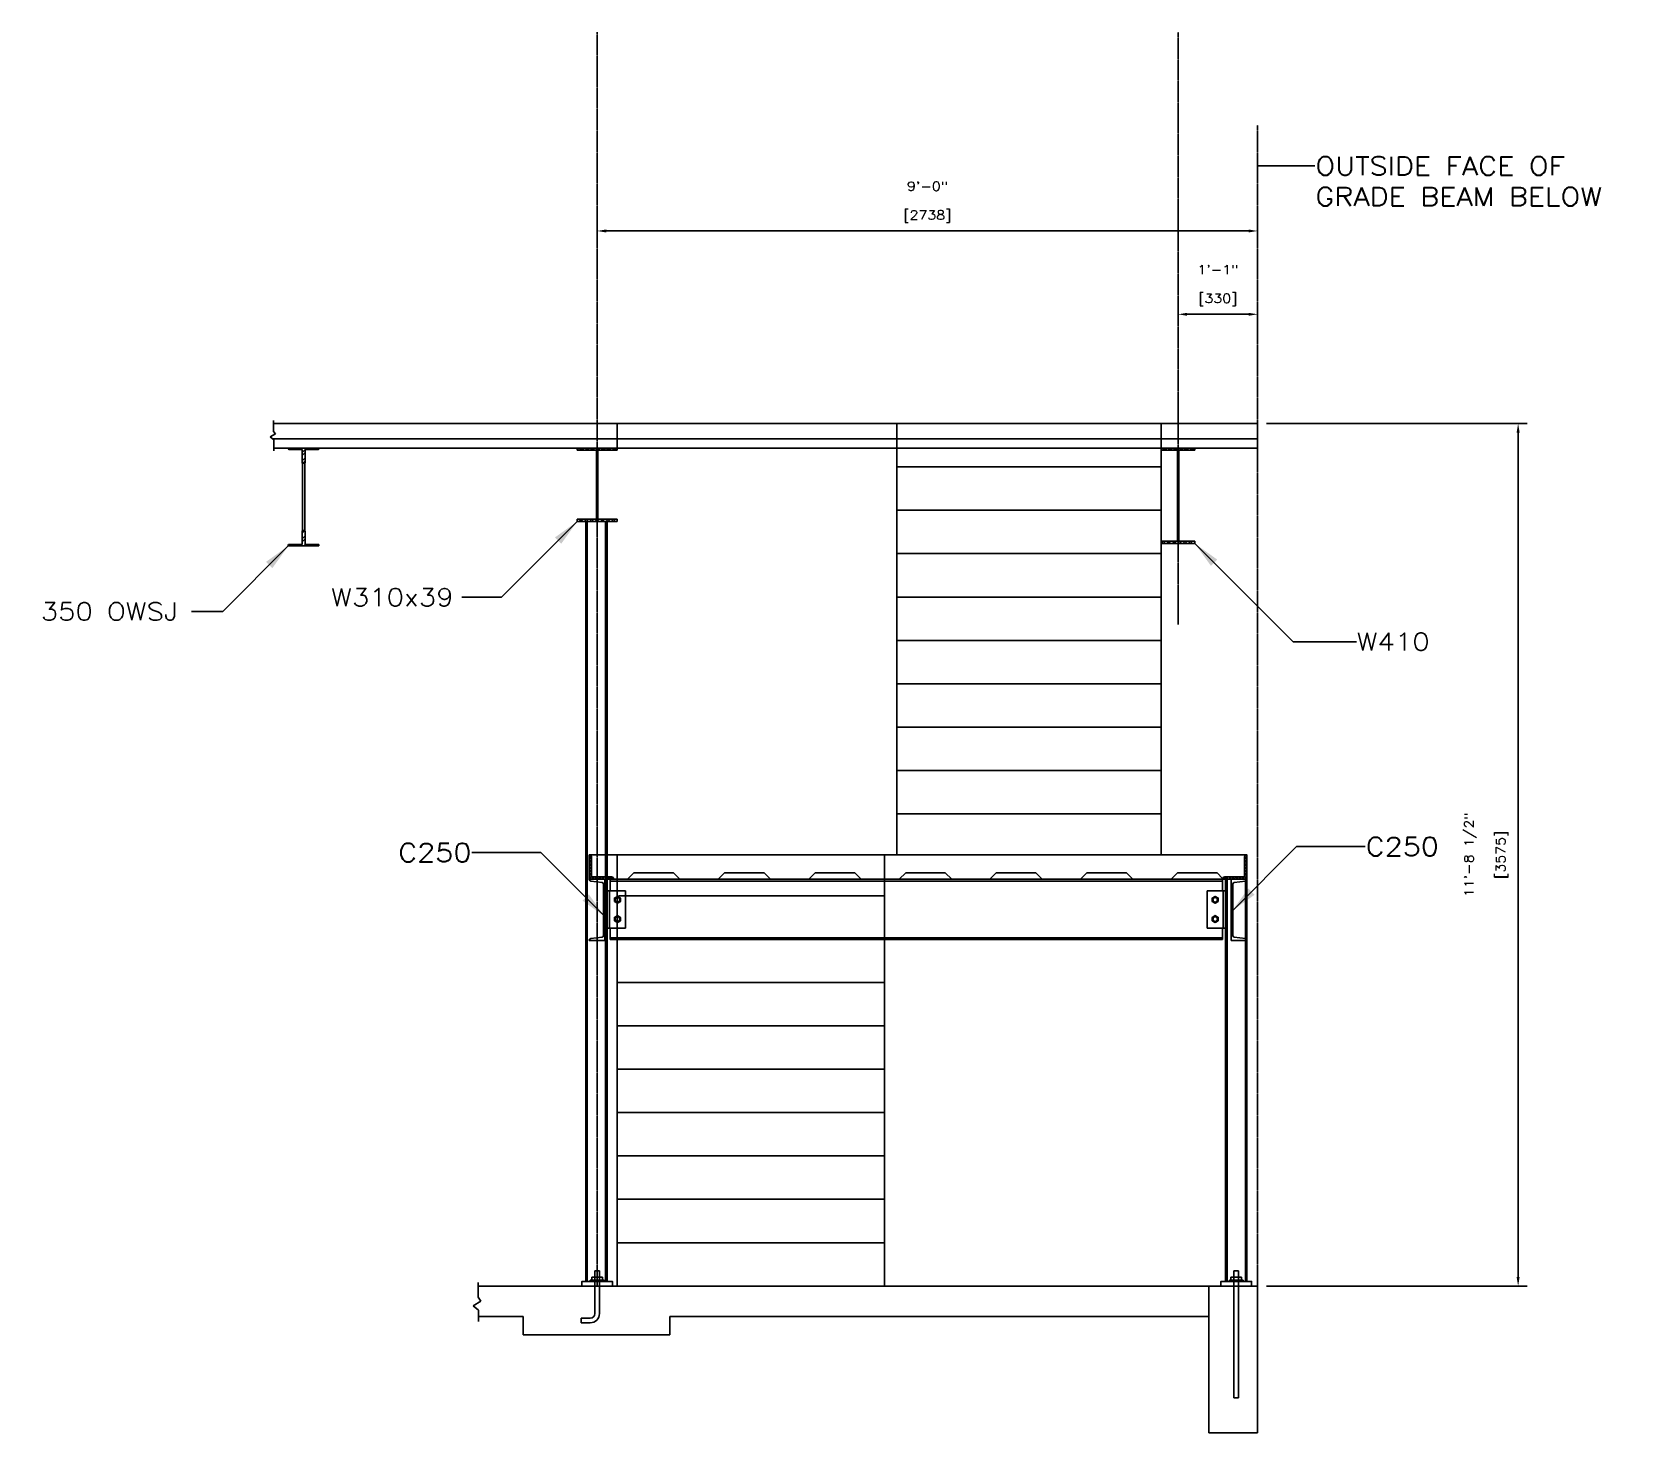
# Model space of a CAD drawing. Header units: millimetres. Extents: x 15440 to 33295, y -830 to 7310.
# Drawn here: x 26621 to 33295, y -830 to 4986 of the extents above; entities that cross this region are included whole.
import ezdxf

# ---------------------------------------------------------------- set-up
doc = ezdxf.new("R2010")
doc.units = ezdxf.units.MM
doc.header["$MEASUREMENT"] = 0
doc.linetypes.add('CENTER', pattern=[2, 1.25, -0.25, 0.25, -0.25])
for name, color, linetype in [('Arch_Section_Truss', 45, 'Continuous'), ('C-241-1', 241, 'Continuous'), ('CENTER', 1, 'CENTER'), ('LAYER131A', 131, 'Continuous'), ('ST_ANNOT_48', 7, 'Continuous'), ('ST_DIM_48', 7, 'Continuous'), ('Struc_Section_BP', 135, 'Continuous'), ('Struc_Section_Conc', 71, 'Continuous'), ('Struc_Section_Dim', 2, 'Continuous'), ('Struc_Section_MachineBolt', 133, 'Continuous'), ('Struc_Section_Stair', 131, 'Continuous'), ('Struc_Section_Steel', 11, 'Continuous'), ('Structural_Section_StAngle', 2, 'Continuous'), ('Structural_Steel_Deck', 41, 'Continuous'), ('Structural_SteelBeam', 22, 'Continuous')]:
    doc.layers.add(name, color=color, linetype=linetype)
doc.styles.add('ROMANS-115', font='romans.shx', dxfattribs={"width": 1.15})
doc.dimstyles.new('12-ROMANS-115-APV', dxfattribs={"dimscale": 24, "dimtxt": 0.18, "dimasz": 0.1875, "dimexe": 0.1875, "dimexo": 0.0625, "dimgap": 0.0625, "dimtad": 1, "dimdec": 4, "dimlfac": -24, "dimzin": 1, "dimdsep": 46, "dimlunit": 4, "dimtxsty": 'ROMANS-115', "dimcen": 0.0625, "dimclrd": 256, "dimclre": 256, "dimclrt": 256, "dimadec": 0, "dimazin": 0, "dimtfac": 1, "dimtdec": 4, "dimtofl": 0, "dimtmove": 0, "dimatfit": 0, "dimfxl": 1, "dimfrac": 2, "dimtolj": 1, "dimtzin": 0, "dimarcsym": 0})
doc.dimstyles.new('12-ROMANS-115-PS-BPV', dxfattribs={"dimscale": 24, "dimtxt": 0.0625, "dimasz": 0.0625, "dimexe": 0.0625, "dimexo": 0.0625, "dimgap": 0.0625, "dimtad": 1, "dimdec": 4, "dimlfac": -24, "dimzin": 1, "dimdsep": 46, "dimlunit": 4, "dimtxsty": 'ROMANS-115', "dimcen": 0.0625, "dimclrd": 256, "dimclre": 256, "dimclrt": 256, "dimadec": 0, "dimazin": 0, "dimtfac": 1, "dimtdec": 4, "dimtofl": 0, "dimtmove": 0, "dimatfit": 0, "dimfxl": 1, "dimfrac": 2, "dimtolj": 1, "dimtzin": 0, "dimarcsym": 0})

# ---------------------------------------------------------------- blocks, each defined once
blk = doc.blocks.new('outstandingconn1')
at = {"layer": 'Struc_Section_MachineBolt', "ltscale": 2}
for points in [[(1.2, 4.36), (1.69, 4.08), (2.18, 4.36), (2.18, 4.92), (1.69, 5.2), (1.2, 4.92)], [(1.2, 1.22), (1.69, 0.94), (2.18, 1.22), (2.18, 1.78), (1.69, 2.06), (1.2, 1.78)]]:
    blk.add_lwpolyline(points, close=True, dxfattribs=at)
for centre in [(1.69, 4.64), (1.69, 1.5)]:
    blk.add_circle(centre, 0.375, dxfattribs=at)
at = {"layer": 'Struc_Section_Steel', "color": 131, "ltscale": 2}
for p, q in [((0, 6.14), (3, 6.14)), ((0, 6.14), (0, 0)), ((0.38, 6.14), (0.38, 0)), ((3, 6.14), (3, 0)), ((0, 0), (3, 0))]:
    blk.add_line(p, q, dxfattribs=at)
blk = doc.blocks.new('C250x23')
at = {"layer": 'Struc_Section_Steel'}
blk.add_lwpolyline([(2.34, 0.29, -0.361844), (2.56, 0.05), (2.56, 0), (0, 0), (0, 10), (2.56, 10), (2.56, 9.95, -0.361844), (2.34, 9.71), (0.46, 9.45, 0.374734), (0.24, 9.2), (0.24, 0.8, 0.374734), (0.46, 0.55)], format="xyb", close=True, dxfattribs=at)
blk = doc.blocks.new('*D9')
at = {"layer": 'DEFPOINTS', "color": 0}
for p in [(31380.8, 3890), (31711, 3890), (31711, 3814.3)]:
    blk.add_point(p, dxfattribs=at)
at = {"layer": 'ST_DIM_48', "lineweight": -2}
for p, q in [((31380.8, 3852.5), (31380.8, 3776.8)), ((31418.3, 3814.3), (31673.5, 3814.3)), ((31711, 3852.5), (31711, 3776.8))]:
    blk.add_line(p, q, dxfattribs=at)
at = {"layer": 'ST_DIM_48'}
for points in [[(31418.3, 3820.5), (31418.3, 3808), (31380.8, 3814.3)], [(31673.5, 3820.5), (31673.5, 3808), (31711, 3814.3)]]:
    blk.add_solid(points, dxfattribs=at)
at = {"layer": 'ST_DIM_48', "char_height": 37.5, "attachment_point": 5, "style": 'ROMANS-115'}
for s, insert in [('\\A1;1\'-1"', (31545.9, 4000)), ('\\A1;[330]', (31545.9, 3874.1))]:
    blk.add_mtext(s, dxfattribs=dict(at, insert=insert))
blk = doc.blocks.new('*D10')
at = {"layer": 'DEFPOINTS', "color": 0}
for p in [(28967.8, 4160.3), (28967.8, 4074.3), (31711, 4074.3)]:
    blk.add_point(p, dxfattribs=at)
at = {"layer": 'ST_DIM_48', "lineweight": -2}
for p, q in [((28967.8, 4111.8), (28967.8, 4197.8)), ((31673.5, 4160.3), (29005.3, 4160.3)), ((31711, 4111.8), (31711, 4197.8))]:
    blk.add_line(p, q, dxfattribs=at)
at = {"layer": 'ST_DIM_48'}
for points in [[(29005.3, 4166.5), (29005.3, 4154), (28967.8, 4160.3)], [(31673.5, 4166.5), (31673.5, 4154), (31711, 4160.3)]]:
    blk.add_solid(points, dxfattribs=at)
at = {"layer": 'ST_DIM_48', "char_height": 37.5, "attachment_point": 5, "style": 'ROMANS-115'}
for s, insert in [('\\A1;9\'-0"', (30339.4, 4346)), ('\\A1;[2738]', (30339.4, 4220.1))]:
    blk.add_mtext(s, dxfattribs=dict(at, insert=insert))
blk = doc.blocks.new('*D11')
at = {"layer": 'DEFPOINTS', "color": 0}
for p in [(31711, 3360.7), (32793.1, 3360.7), (31711, -220.7)]:
    blk.add_point(p, dxfattribs=at)
at = {"layer": 'ST_DIM_48', "lineweight": -2}
for p, q in [((31748.5, 3360.7), (32830.6, 3360.7)), ((32793.1, -183.2), (32793.1, 3323.2)), ((31748.5, -220.7), (32830.6, -220.7))]:
    blk.add_line(p, q, dxfattribs=at)
at = {"layer": 'ST_DIM_48'}
for points in [[(32786.8, 3323.2), (32799.3, 3323.2), (32793.1, 3360.7)], [(32786.8, -183.2), (32799.3, -183.2), (32793.1, -220.7)]]:
    blk.add_solid(points, dxfattribs=at)
at = {"layer": 'ST_DIM_48', "char_height": 37.5, "attachment_point": 5, "rotation": 90, "style": 'ROMANS-115'}
for s, insert in [('\\A1;11\'-8 1/2"', (32594.9, 1570)), ('\\A1;[3575]', (32727, 1570))]:
    blk.add_mtext(s, dxfattribs=dict(at, insert=insert))

msp = doc.modelspace()

# ---------------------------------------------------------------- hatches: boundary and pattern name
at = {"layer": 'Arch_Section_Truss'}
h = msp.add_hatch(dxfattribs=at)
h.set_pattern_fill('STEEL', color=256, scale=203.2, style=0)
h.set_pattern_definition([(45, (-122917.724, -19660.576), (-17.9605122, 17.9605122), []), (45, (-122917.724, -19647.876), (-17.9605122, 17.9605122), [])])
h.paths.add_polyline_path([(27742.29, 3198.78, 0.4142136), (27745.46, 3195.6), (27751.81, 3195.6, 0.4142136), (27754.99, 3198.78), (27754.99, 3252.75), (27808.96, 3252.75, 0.4142136), (27812.14, 3255.93), (27812.14, 3259.1), (27685.14, 3259.1), (27685.14, 3255.93, 0.4142136), (27688.31, 3252.75), (27742.29, 3252.75)])
h.paths.add_polyline_path([(27742.29, 2859.05), (27688.31, 2859.05, 0.4142136), (27685.14, 2855.88), (27685.14, 2852.7), (27812.14, 2852.7), (27812.14, 2855.88, 0.4142136), (27808.96, 2859.05), (27754.99, 2859.05), (27754.99, 2913.03, 0.4142136), (27751.81, 2916.2), (27745.46, 2916.2, 0.4142136), (27742.29, 2913.03)])
at = {"layer": 'Structural_Section_StAngle'}
h = msp.add_hatch(dxfattribs=at)
h.set_pattern_fill('STEEL', color=256, scale=76.2, style=0)
h.set_pattern_definition([(45, (-196330.223, -86008.667), (-6.7351921, 6.7351921), []), (45, (-196330.223, -86003.904), (-6.7351921, 6.7351921), [])])
h.paths.add_polyline_path([(28944.85, 1477.93), (28944.85, 1560.48, 0.4142136), (28935.32, 1570), (28935.32, 1468.4), (29036.92, 1468.4, 0.4142136), (29027.4, 1477.93)])
h = msp.add_hatch(dxfattribs=at)
h.set_pattern_fill('STEEL', color=256, scale=76.2, style=0)
h.set_pattern_definition([(135, (256932.133, -86008.667), (6.7351921, 6.7351921), []), (135, (256932.133, -86003.904), (6.7351921, 6.7351921), [])])
h.paths.add_polyline_path([(31574.51, 1477.93, 0.4142136), (31564.99, 1468.4), (31666.59, 1468.4), (31666.59, 1570, 0.4142136), (31657.06, 1560.48), (31657.06, 1477.93)])
at = {"layer": 'Structural_SteelBeam'}
h = msp.add_hatch(dxfattribs=at)
h.set_pattern_fill('STEEL', color=256, scale=127, style=0)
h.set_pattern_definition([(45, (33433.979, -10965.587), (-11.22532, 11.22532), []), (45, (33433.979, -10957.65), (-11.22532, 11.22532), [])])
h.paths.add_polyline_path([(28967.84, 3259.1), (28885.29, 3259.1), (28885.29, 3249.58), (28964.66, 3249.58), (28964.66, 2963.83), (28885.29, 2963.83), (28885.29, 2954.3), (28967.84, 2954.3)])
h.paths.add_polyline_path([(29050.39, 3259.1), (28967.84, 3259.1), (28967.84, 2954.3), (29050.39, 2954.3), (29050.39, 2963.83), (28971.01, 2963.83), (28971.01, 3249.58), (29050.39, 3249.58)])
h = msp.add_hatch(dxfattribs=at)
h.set_pattern_fill('STEEL', color=256, scale=127, style=0)
h.set_pattern_definition([(45, (33408.579, -10965.587), (-11.22532, 11.22532), []), (45, (33408.579, -10957.65), (-11.22532, 11.22532), [])])
h.paths.add_polyline_path([(31450.69, 3259.1), (31387.19, 3259.1), (31387.19, 3249.58), (31450.69, 3249.58)])
h.paths.add_polyline_path([(31380.84, 3259.1), (31310.99, 3259.1), (31310.99, 3249.58), (31377.66, 3249.58), (31377.66, 3180.62), (31380.84, 3180.62)])
h.paths.add_polyline_path([(31384.01, 3180.62), (31380.84, 3180.62), (31380.84, 3000.53), (31384.01, 3000.53)])
h.paths.add_polyline_path([(31380.84, 3000.53), (31377.66, 3000.53), (31377.66, 2871.75), (31310.99, 2871.75), (31310.99, 2862.23), (31380.84, 2862.23)])
h.paths.add_polyline_path([(31384.01, 3000.53), (31380.84, 3000.53), (31380.84, 2862.23), (31387.19, 2862.23), (31387.19, 2871.75), (31384.01, 2871.75)])
h.paths.add_polyline_path([(31450.69, 2871.75), (31387.19, 2871.75), (31387.19, 2862.23), (31450.69, 2862.23)])

# ---------------------------------------------------------------- linework, layer by layer
at = {"layer": 'Arch_Section_Truss'}
for p, q in [((27685.14, 3259.1), (27812.14, 3259.1)), ((27685.14, 3259.1), (27685.14, 3255.93)), ((27688.31, 3252.75), (27742.29, 3252.75)), ((27742.29, 3252.75), (27742.29, 3198.78)), ((27754.99, 3252.75), (27808.96, 3252.75)), ((27754.99, 3252.75), (27754.99, 3198.78)), ((27812.14, 3259.1), (27812.14, 3255.93)), ((27743.87, 3196.03), (27743.87, 2915.78)), ((27743.87, 3196.03), (27743.87, 3167.03)), ((27745.46, 3195.6), (27751.81, 3195.6)), ((27753.4, 3196.03), (27753.4, 2915.78)), ((27753.4, 3196.03), (27753.4, 3167.03)), ((27742.29, 2859.05), (27742.29, 2913.03)), ((27745.46, 2916.2), (27751.81, 2916.2)), ((27754.99, 2859.05), (27754.99, 2913.03)), ((27685.14, 2852.7), (27685.14, 2855.88)), ((27685.14, 2852.7), (27812.14, 2852.7)), ((27688.31, 2859.05), (27742.29, 2859.05)), ((27754.99, 2859.05), (27808.96, 2859.05)), ((27812.14, 2852.7), (27812.14, 2855.88))]:
    msp.add_line(p, q, dxfattribs=at)
for centre, start, end in [((27688.31, 3255.93), 180, 270), ((27808.96, 3255.93), 270, 0), ((27745.46, 3198.78), 180, 270), ((27751.81, 3198.78), 270, 0), ((27745.46, 2913.03), 90, 180), ((27751.81, 2913.03), 0, 90), ((27688.31, 2855.88), 90, 180), ((27808.96, 2855.88), 0, 90)]:
    msp.add_arc(centre, 3.17, start, end, dxfattribs=at)
at = {"layer": 'C-241-1'}
for p, q in [((28996.31, -196.93), (28939.36, -196.93)), ((28939.36, -196.93), (28939.36, -201.65)), ((28989.96, -184.36), (28945.71, -184.36)), ((28945.71, -184.36), (28945.71, -196.93)), ((28958.28, -157.92), (28958.28, -184.36)), ((28977.39, -157.92), (28958.28, -157.92)), ((28977.39, -157.92), (28977.39, -184.36)), ((28989.96, -184.36), (28989.96, -196.93)), ((28996.31, -196.93), (28996.31, -201.65)), ((31650.61, -196.93), (31593.66, -196.93)), ((31593.66, -196.93), (31593.66, -201.65)), ((31644.26, -184.36), (31600.01, -184.36)), ((31600.01, -184.36), (31600.01, -196.93)), ((31612.58, -157.92), (31612.58, -184.36)), ((31631.69, -157.92), (31612.58, -157.92)), ((31631.69, -157.92), (31631.69, -184.36)), ((31644.26, -184.36), (31644.26, -196.93)), ((31650.61, -196.93), (31650.61, -201.65)), ((28996.31, -201.65), (28939.36, -201.65)), ((31650.61, -201.65), (31593.66, -201.65))]:
    msp.add_line(p, q, dxfattribs=at)
at = {"layer": 'C-241-1', "ltscale": 2}
for p, q in [((28958.28, -184.36), (28958.28, -335)), ((28977.39, -184.36), (28977.39, -335)), ((31612.58, -184.36), (31612.58, -684.25)), ((31631.69, -184.36), (31631.69, -684.25)), ((28939.23, -354.05), (28901.19, -354.05)), ((28901.19, -354.05), (28901.19, -373.1)), ((28939.29, -373.1), (28901.19, -373.1)), ((31631.69, -684.25), (31612.58, -684.25))]:
    msp.add_line(p, q, dxfattribs=at)
for centre, radius, end in [((28939.23, -335), 19.05, 360), ((28939.29, -335), 38.1, 0)]:
    msp.add_arc(centre, radius, 270, end, dxfattribs=at)
at = {"layer": 'CENTER', "ltscale": 5}
for p, q in [((28967.84, -220.7), (28967.84, 4985.85)), ((31380.84, 2525.54), (31380.84, 4985.85)), ((31711.04, -220.7), (31711.04, 4599.57))]:
    msp.add_line(p, q, dxfattribs=at)
at = {"layer": 'LAYER131A'}
for p, q in [((28920.21, 2954.3), (28920.21, -201.65)), ((29009.11, 2954.3), (29009.11, -201.65)), ((31666.59, 1570), (31666.59, -201.65)), ((31571.34, 1468.4), (31666.59, 1468.4)), ((31577.69, 1468.4), (31577.69, -201.65))]:
    msp.add_line(p, q, dxfattribs=at)
at = {"layer": 'Struc_Section_BP', "ltscale": 2}
for points in [[(28904.34, -220.7), (29031.34, -220.7), (29031.34, -201.65), (28904.34, -201.65)], [(31558.64, -220.7), (31685.64, -220.7), (31685.64, -201.65), (31558.64, -201.65)]]:
    msp.add_lwpolyline(points, close=True, dxfattribs=at)
at = {"layer": 'Struc_Section_Conc', "ltscale": 2}
for p, q in [((29050.39, 3360.7), (27623.8, 3360.7)), ((31711.04, 3360.7), (29050.39, 3360.7)), ((29050.39, 3259.1), (29050.39, 3360.7)), ((31711.04, 3259.1), (31711.04, 3360.7)), ((27625.37, 3259.1), (27824.44, 3259.1)), ((29050.39, 3259.1), (27747.8, 3259.1)), ((30206.09, 3259.1), (29050.39, 3259.1)), ((31450.69, 3259.1), (31711.04, 3259.1)), ((29036.92, 1468.4), (29093.33, 1468.4)), ((29094.09, 1468.4), (29036.92, 1468.4)), ((29094.09, 1468.4), (29120.64, 1494.96)), ((29120.64, 1494.96), (29285.09, 1494.96)), ((29311.65, 1468.4), (29285.09, 1494.96)), ((29311.65, 1468.4), (29469.57, 1468.4)), ((29470.33, 1468.4), (29392.93, 1468.4)), ((29470.33, 1468.4), (29496.88, 1494.96)), ((29496.88, 1494.96), (29661.33, 1494.96)), ((29687.88, 1468.4), (29661.33, 1494.96)), ((29687.88, 1468.4), (29845.81, 1468.4)), ((29846.57, 1468.4), (29769.17, 1468.4)), ((29846.57, 1468.4), (29873.12, 1494.96)), ((29873.12, 1494.96), (30037.57, 1494.96)), ((30064.12, 1468.4), (30037.57, 1494.96)), ((30064.12, 1468.4), (30222.04, 1468.4)), ((30222.8, 1468.4), (30145.41, 1468.4)), ((30222.8, 1468.4), (30249.36, 1494.96)), ((30249.36, 1494.96), (30413.81, 1494.96)), ((30440.36, 1468.4), (30413.81, 1494.96)), ((30440.36, 1468.4), (30517.75, 1468.4)), ((30599.04, 1468.4), (30441.12, 1468.4)), ((30599.04, 1468.4), (30625.59, 1494.96)), ((30790.04, 1494.96), (30625.59, 1494.96)), ((30816.6, 1468.4), (30790.04, 1494.96)), ((30816.6, 1468.4), (30893.99, 1468.4)), ((30975.28, 1468.4), (30817.36, 1468.4)), ((30975.28, 1468.4), (31001.83, 1494.96)), ((31166.28, 1494.96), (31001.83, 1494.96)), ((31192.83, 1468.4), (31166.28, 1494.96)), ((31192.83, 1468.4), (31270.23, 1468.4)), ((31351.52, 1468.4), (31193.59, 1468.4)), ((31351.52, 1468.4), (31378.07, 1494.96)), ((31542.52, 1494.96), (31378.07, 1494.96)), ((31565.63, 1471.84), (31542.52, 1494.96)), ((31569.07, 1468.4), (31642.11, 1468.4))]:
    msp.add_line(p, q, dxfattribs=at)
at = {"layer": 'Struc_Section_Conc', "ltscale": 20}
for p, q in [((29050.39, 3297.2), (27619.53, 3297.2)), ((29050.39, 3297.2), (31711.04, 3297.2)), ((30206.09, 3259.1), (31310.99, 3259.1)), ((29050.39, 1217.58), (29050.39, 1570)), ((30161.64, 1217.58), (30161.64, 1570)), ((30161.64, 1400.08), (29056.74, 1400.08))]:
    msp.add_line(p, q, dxfattribs=at)
at = {"layer": 'Struc_Section_Dim', "ltscale": 2}
for p, q in [((27623.8, 3373.24), (27623.8, 3327.98)), ((27631.57, 3317.4), (27610.29, 3304.8)), ((27610.29, 3304.8), (27625.37, 3292.4)), ((27623.8, 3327.98), (27631.57, 3317.4)), ((27625.37, 3292.4), (27625.37, 3247.69)), ((28473.18, -206.08), (28473.18, -267.28)), ((31711.04, -220.7), (28473.18, -220.7)), ((31507.84, -830.3), (31507.84, -220.7)), ((31711.04, -830.3), (31711.04, -220.7)), ((28485.2, -283.65), (28453.29, -302.54)), ((28453.29, -302.54), (28474.76, -320.2)), ((28473.18, -267.28), (28485.2, -283.65)), ((28474.76, -320.2), (28474.76, -367.82)), ((28659.86, -347.7), (28474.76, -347.7)), ((28659.86, -347.7), (28659.86, -423.9)), ((31507.84, -347.7), (29269.46, -347.7)), ((29269.46, -347.7), (29269.46, -423.9)), ((29269.46, -423.9), (28659.86, -423.9)), ((31711.04, -830.3), (31507.84, -830.3))]:
    msp.add_line(p, q, dxfattribs=at)
at = {"layer": 'Struc_Section_Stair', "ltscale": 5}
for p, q in [((30212.44, 1570), (30212.44, 3360.7)), ((31310.99, 1570), (31310.99, 3360.7)), ((31310.99, 3180.62), (30212.44, 3180.62)), ((31310.99, 3000.53), (30212.44, 3000.53)), ((31310.99, 2820.45), (30212.44, 2820.45)), ((31310.99, 2640.36), (30212.44, 2640.36)), ((31310.99, 2460.27), (30212.44, 2460.27)), ((31310.99, 2280.19), (30212.44, 2280.19)), ((31310.99, 2100.1), (30212.44, 2100.1)), ((31310.99, 1920.02), (30212.44, 1920.02)), ((31310.99, 1739.93), (30212.44, 1739.93)), ((29050.39, -220.7), (29050.39, 1319.18)), ((30161.64, -220.7), (30161.64, 1319.18)), ((30161.64, 1219.99), (29050.39, 1219.99)), ((30161.64, 1039.91), (29050.39, 1039.91)), ((30161.64, 859.82), (29050.39, 859.82)), ((30161.64, 679.73), (29050.39, 679.73)), ((30161.64, 499.65), (29050.39, 499.65)), ((30161.64, 319.56), (29050.39, 319.56)), ((30161.64, 139.48), (29050.39, 139.48)), ((30161.64, -40.61), (29050.39, -40.61))]:
    msp.add_line(p, q, dxfattribs=at)
at = {"layer": 'Struc_Section_Steel', "ltscale": 4}
for p, q in [((28926.56, 2954.3), (28926.56, -201.65)), ((29002.76, 2954.3), (29002.76, -201.65)), ((31584.04, 1468.4), (31584.04, -201.65)), ((31660.24, 1468.4), (31660.24, -201.65))]:
    msp.add_line(p, q, dxfattribs=at)
at = {"layer": 'Struc_Section_Steel', "ltscale": 2}
for p, q in [((31666.59, 1570), (28935.32, 1570)), ((29021.81, 1468.4), (29021.81, 1420.97)), ((31564.99, 1468.4), (31564.99, 1420.97)), ((29021.81, 1265.01), (29021.81, 1217.58)), ((31564.99, 1265.01), (31564.99, 1217.58)), ((28659.86, -347.7), (28659.86, -423.9))]:
    msp.add_line(p, q, dxfattribs=at)
at = {"layer": 'Struc_Section_Steel'}
for p, q in [((31577.69, 1468.4), (29009.11, 1468.4)), ((31564.99, 1217.58), (29021.81, 1217.58))]:
    msp.add_line(p, q, dxfattribs=at)
at = {"layer": 'Struc_Section_Steel', "ltscale": 10}
for p, q in [((31564.99, 1460.47), (29021.81, 1460.47)), ((31564.99, 1225.52), (29021.81, 1225.52))]:
    msp.add_line(p, q, dxfattribs=at)
at = {"layer": 'Structural_Section_StAngle', "ltscale": 5}
for p, q in [((28935.32, 1468.4), (28935.32, 1570)), ((28944.85, 1477.93), (28944.85, 1560.48)), ((31657.06, 1477.93), (31657.06, 1560.48)), ((31666.59, 1468.4), (31666.59, 1570)), ((28935.32, 1468.4), (29036.92, 1468.4)), ((28944.85, 1477.93), (29027.4, 1477.93)), ((31666.59, 1468.4), (31564.99, 1468.4)), ((31657.06, 1477.93), (31574.51, 1477.93))]:
    msp.add_line(p, q, dxfattribs=at)
at = {"layer": 'Structural_Section_StAngle'}
for p, q in [((28935.32, 1570), (28935.32, 1570)), ((31666.59, 1570), (31666.59, 1570))]:
    msp.add_line(p, q, dxfattribs=at)
at = {"layer": 'Structural_Section_StAngle', "ltscale": 5}
for centre, start, end in [((28935.32, 1560.48), 360, 90), ((31666.59, 1560.48), 90, 180), ((29027.4, 1468.4), 0, 90), ((31574.51, 1468.4), 90, 180)]:
    msp.add_arc(centre, 9.52, start, end, dxfattribs=at)
at = {"layer": 'Structural_Steel_Deck'}
msp.add_line((29094.09, 1468.4), (29036.92, 1468.4), dxfattribs=at)
at = {"layer": 'Structural_SteelBeam'}
for p, q in [((29050.39, 3259.1), (28885.29, 3259.1)), ((28885.29, 3259.1), (28885.29, 3249.58)), ((28964.66, 3249.58), (28885.29, 3249.58)), ((28964.66, 3249.58), (28964.66, 2963.83)), ((28971.01, 3249.58), (28971.01, 2963.83)), ((29050.39, 3249.58), (28971.01, 3249.58)), ((29050.39, 3259.1), (29050.39, 3249.58)), ((31450.69, 3259.1), (31310.99, 3259.1)), ((31310.99, 3259.1), (31310.99, 3249.58)), ((31377.66, 3249.58), (31310.99, 3249.58)), ((31377.66, 3249.58), (31377.66, 2871.75)), ((31384.01, 3249.58), (31384.01, 2871.75)), ((31450.69, 3249.58), (31384.01, 3249.58)), ((31450.69, 3259.1), (31450.69, 3249.58)), ((28964.66, 2963.83), (28885.29, 2963.83)), ((28885.29, 2963.83), (28885.29, 2954.3)), ((29050.39, 2954.3), (28885.29, 2954.3)), ((29050.39, 2963.83), (28971.01, 2963.83)), ((29050.39, 2963.83), (29050.39, 2954.3)), ((31377.66, 2871.75), (31310.99, 2871.75)), ((31310.99, 2871.75), (31310.99, 2862.23)), ((31450.69, 2871.75), (31384.01, 2871.75)), ((31450.69, 2871.75), (31450.69, 2862.23)), ((31450.69, 2862.23), (31310.99, 2862.23))]:
    msp.add_line(p, q, dxfattribs=at)

# ---------------------------------------------------------------- block references
at = {"layer": 'Struc_Section_Dim', "yscale": 25.4, "zscale": 25.4}
for p, xscale in [((29009.11, 1265.01), 25.4), ((31577.69, 1265.01), -25.4)]:
    msp.add_blockref('outstandingconn1', p, dxfattribs=dict(at, xscale=xscale))
at = {"layer": 'Struc_Section_Steel', "ltscale": 2, "yscale": 25.4, "zscale": 25.4}
for p, xscale in [((29000.35, 1214.4), -25.4), ((31601.56, 1214.4), 25.4)]:
    msp.add_blockref('C250x23', p, dxfattribs=dict(at, xscale=xscale))

# ---------------------------------------------------------------- texts
at = {"layer": 'ST_ANNOT_48', "style": 'ROMANS-115'}
for s, insert, char_height, attachment_point in [('\\A1;OUTSIDE FACE OF\\PGRADE BEAM BELOW', (31950.87, 4468.36), 76.2, 1), ('\\A1;W310x39', (27863.05, 2675.94), 73.152, 1), ('\\A1;350 OWSJ', (26657.04, 2617.16), 73.152, 1), ('\\A1;W410', (32122.62, 2491.48), 73.152, 1), ('C250', (28445.74, 1617.47), 76.2, 3), ('C250', (32159.92, 1642.08), 76.2, 1)]:
    msp.add_mtext(s, dxfattribs=dict(at, insert=insert, char_height=char_height, attachment_point=attachment_point))

# ---------------------------------------------------------------- dimensions: what is measured, and where the dimension line sits
at = {"layer": 'ST_DIM_48'}
for base, p1, p2, picture, middle in [((28967.84, 4160.26), (31711.04, 4074.31), (28967.84, 4074.31), '*D10', (30339.44, 4286.15)), ((31711.04, 3814.29), (31380.84, 3889.97), (31711.04, 3889.97), '*D9', (31545.94, 3940.18))]:
    dim = msp.add_linear_dim(base=base, p1=p1, p2=p2, dimstyle='12-ROMANS-115-PS-BPV', override={"dimscale": 600, "dimdec": 1, "dimlfac": 0.0393, "dimpost": '\\X'}, dxfattribs=at)
    dim.commit()
    dim.dimension.update_dxf_attribs({"geometry": picture, "text_midpoint": middle})
dim = msp.add_linear_dim(base=(32793.08, 3360.7), p1=(31711.04, -220.7), p2=(31711.04, 3360.7), angle=90, dimstyle='12-ROMANS-115-PS-BPV', override={"dimscale": 600, "dimdec": 1, "dimlfac": 0.0393, "dimpost": '\\X'}, dxfattribs=at)
dim.commit()
dim.dimension.update_dxf_attribs({"geometry": '*D11', "text_midpoint": (32660.94, 1570)})

# ---------------------------------------------------------------- leaders
at = {"layer": 'ST_ANNOT_48', "annotation_type": 0, "has_hookline": 1}
for points, override, hookline_direction, text_width in [([(31711.04, 4430.26), (31949.37, 4430.26)], {"dimtad": 0}, 0, 1343.66), ([(28885.29, 2954.3), (28570.35, 2639.36), (28405.35, 2639.36)], {"dimscale": 600, "dimtad": 0}, 1, 540.8), ([(27685.14, 2852.7), (27413.02, 2580.59), (27283.47, 2580.59)], {"dimscale": 600, "dimtad": 0}, 1, 624.93), ([(31450.69, 2862.23), (31858.02, 2454.9), (32121.12, 2454.9)], {"dimscale": 600, "dimtad": 0}, 0, 316.47), ([(31606.07, 1337.89), (31872.16, 1603.98), (32158.42, 1603.98)], {"dimscale": 600, "dimtad": 0}, 0, 312.96), ([(28999.6, 1313.28), (28733.51, 1579.37), (28447.24, 1579.37)], {"dimscale": 600, "dimtad": 0}, 1, 312.96)]:
    msp.add_leader(points, dimstyle='12-ROMANS-115-APV', override=override, dxfattribs=dict(at, hookline_direction=hookline_direction, text_width=text_width))

doc.saveas('drawing.dxf')
